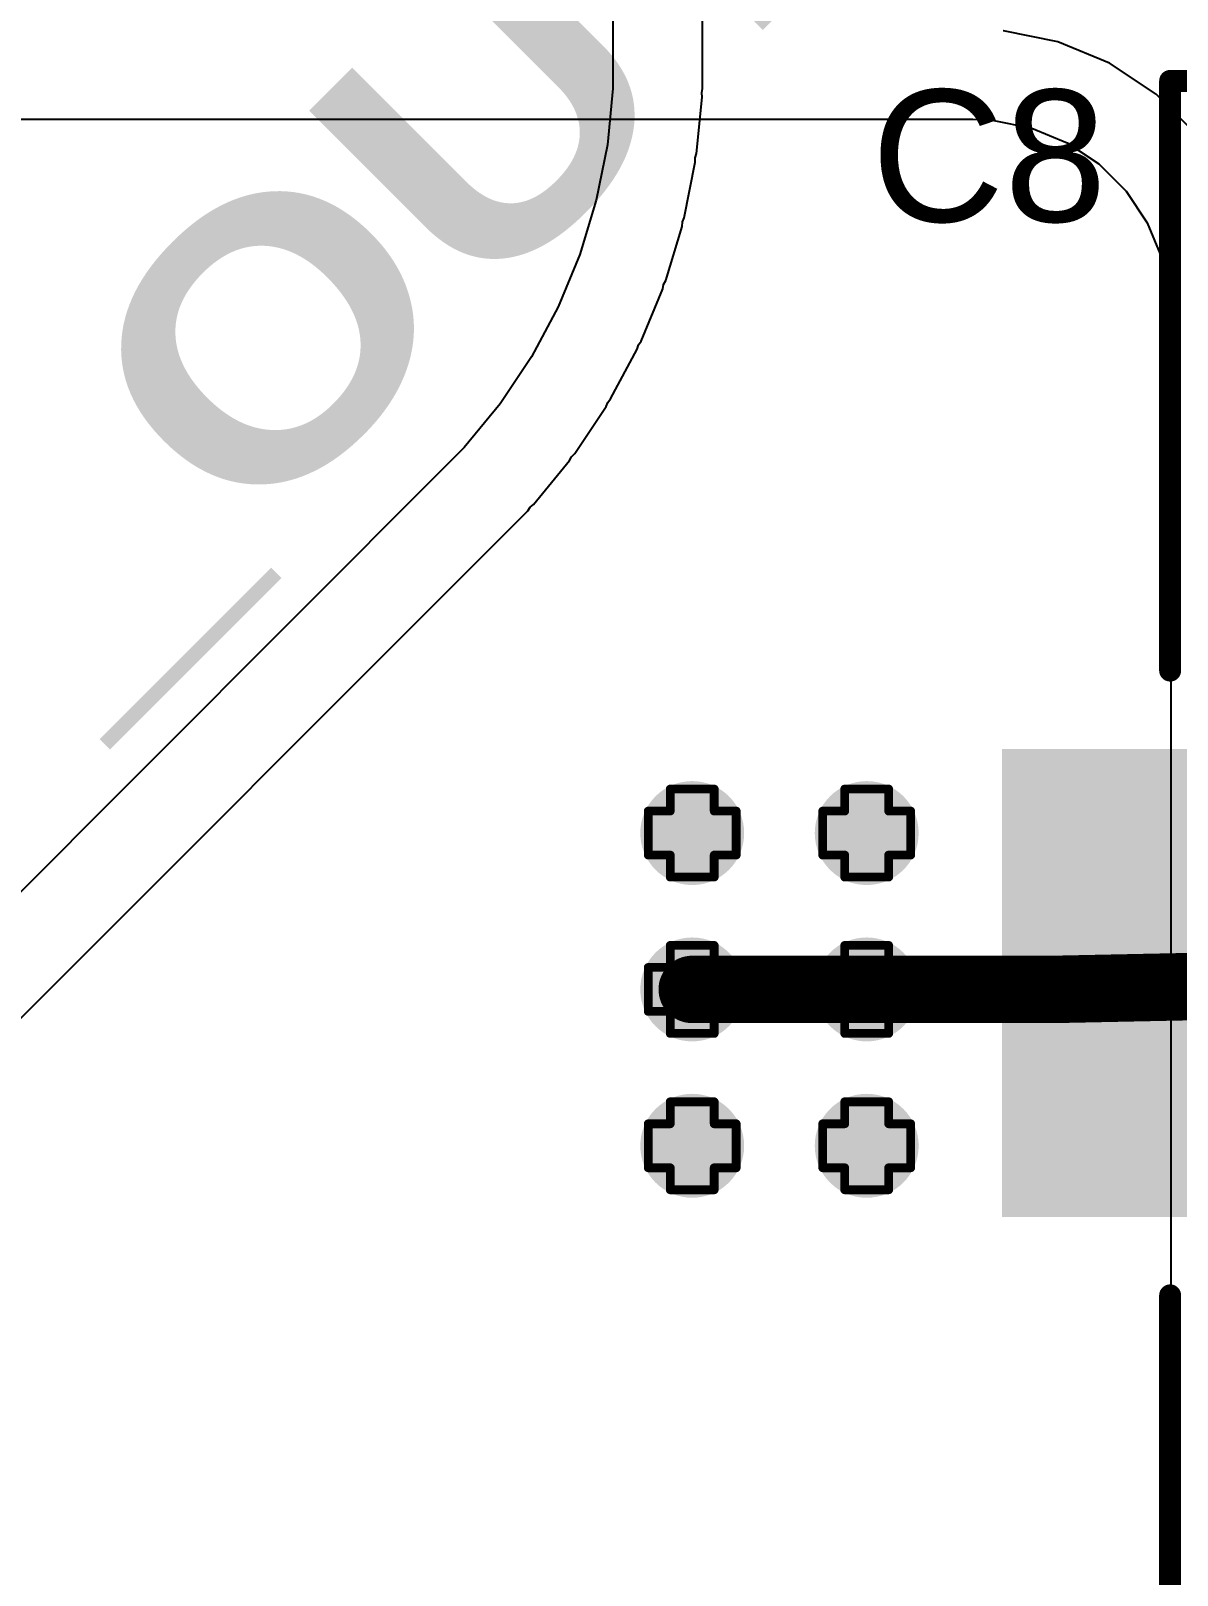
# Model space of a CAD drawing. Header units: inches. Extents: x -18 to 202, y -11 to 119.
# Drawn here: x 14.35 to 20.97, y 7.55 to 16.47 of the extents above; entities that cross this region are included whole.
import ezdxf

# ---------------------------------------------------------------- set-up
doc = ezdxf.new("R2010")
doc.units = ezdxf.units.IN
for name, color, linetype in [('Board Outline', 216, 'Continuous'), ('Bottom Layer', 5, 'Continuous'), ('Drill Drawing', 1, 'Continuous'), ('Ground', 16, 'Continuous'), ('Power', 76, 'Continuous'), ('Top Layer', 1, 'Continuous'), ('Top Overlay', 2, 'Continuous'), ('Top Paste', 8, 'Continuous'), ('Top Solder', 216, 'Continuous'), ('Via Holes', 16, 'Continuous')]:
    doc.layers.add(name, color=color, linetype=linetype)
doc.styles.add('Arial', font='', dxfattribs={"height": 0.2})
doc.styles.add('Arial Black_Bold', font='', dxfattribs={"height": 0.2})
doc.styles.get('Arial').set_extended_font_data('Arial')
doc.styles.get('Arial Black_Bold').set_extended_font_data('Arial Black', bold=True)

# ---------------------------------------------------------------- blocks, each defined once
blk = doc.blocks.new('UWD_470_F_10__D___101')
at = {"layer": 'Top Layer'}
blk.add_hatch(color=1, dxfattribs=at).paths.add_polyline_path([(2, 1.25), (6, 1.25), (6, -1.25), (2, -1.25)])
at = {"layer": 'Top Paste'}
blk.add_hatch(color=8, dxfattribs=at).paths.add_polyline_path([(2, 1.25), (6, 1.25), (6, -1.25), (2, -1.25)])
at = {"layer": 'Top Solder'}
blk.add_hatch(color=216, dxfattribs=at).paths.add_polyline_path([(1.8984, 1.3516), (6.1016, 1.3516), (6.1016, -1.3516), (1.8984, -1.3516)])
at = {"layer": 'Top Overlay'}
for points in [[(5.1308, 5.207, 0.127, 0.127, 0), (5.1308, 1.8034, 0.127, 0.127, 0)], [(5.1308, -1.8034, 0.127, 0.127, 0), (5.1308, -5.207, 0.127, 0.127, 0)], [(5.1308, -5.207, 0.127, 0.127, 0), (-3.6068, -5.207, 0.127, 0.127, 0)]]:
    blk.add_lwpolyline(points, format="xyseb", dxfattribs=at)
for points in [[(5.0991, 1.8034, 0.0635, 0.0635, 1), (5.1626, 1.8034, 0.0635, 0.0635, 1)], [(5.0991, -1.8034, 0.0635, 0.0635, 1), (5.1626, -1.8034, 0.0635, 0.0635, 1)], [(5.0991, -5.207, 0.0635, 0.0635, 1), (5.1626, -5.207, 0.0635, 0.0635, 1)], [(5.0991, -5.207, 0.0635, 0.0635, 1), (5.1626, -5.207, 0.0635, 0.0635, 1)]]:
    blk.add_lwpolyline(points, format="xyseb", close=True, dxfattribs=at)

msp = doc.modelspace()

# ---------------------------------------------------------------- hatches: boundary and pattern name
at = {"layer": 'Bottom Layer'}
h = msp.add_hatch(color=5, dxfattribs=at)
edge = h.paths.add_edge_path()
edge.add_arc((18.1692, 11.8382), 0.3, 0, 360)
h = msp.add_hatch(color=5, dxfattribs=at)
edge = h.paths.add_edge_path()
edge.add_arc((19.177, 11.8382), 0.3, 0, 360)
h = msp.add_hatch(color=5, dxfattribs=at)
edge = h.paths.add_edge_path()
edge.add_arc((18.1692, 10.9356), 0.3, 0, 360)
h = msp.add_hatch(color=5, dxfattribs=at)
edge = h.paths.add_edge_path()
edge.add_arc((19.177, 10.9356), 0.3, 0, 360)
h = msp.add_hatch(color=5, dxfattribs=at)
edge = h.paths.add_edge_path()
edge.add_arc((18.1692, 10.033), 0.3, 0, 360)
h = msp.add_hatch(color=5, dxfattribs=at)
edge = h.paths.add_edge_path()
edge.add_arc((19.177, 10.033), 0.3, 0, 360)
at = {"layer": 'Ground'}
h = msp.add_hatch(color=16, dxfattribs=at)
edge = h.paths.add_edge_path()
edge.add_arc((18.1692, 11.8382), 0.3, 0, 360)
h = msp.add_hatch(color=16, dxfattribs=at)
edge = h.paths.add_edge_path()
edge.add_arc((19.177, 11.8382), 0.3, 0, 360)
h = msp.add_hatch(color=16, dxfattribs=at)
edge = h.paths.add_edge_path()
edge.add_arc((18.1692, 10.9356), 0.3, 0, 360)
h = msp.add_hatch(color=16, dxfattribs=at)
edge = h.paths.add_edge_path()
edge.add_arc((19.177, 10.9356), 0.3, 0, 360)
h = msp.add_hatch(color=16, dxfattribs=at)
edge = h.paths.add_edge_path()
edge.add_arc((18.1692, 10.033), 0.3, 0, 360)
h = msp.add_hatch(color=16, dxfattribs=at)
edge = h.paths.add_edge_path()
edge.add_arc((19.177, 10.033), 0.3, 0, 360)
at = {"layer": 'Power'}
h = msp.add_hatch(color=76, dxfattribs=at)
edge = h.paths.add_edge_path()
edge.add_arc((18.1692, 11.8382), 0.3, 0, 360)
h = msp.add_hatch(color=76, dxfattribs=at)
edge = h.paths.add_edge_path()
edge.add_arc((19.177, 11.8382), 0.3, 0, 360)
h = msp.add_hatch(color=76, dxfattribs=at)
edge = h.paths.add_edge_path()
edge.add_arc((18.1692, 10.9356), 0.3, 0, 360)
h = msp.add_hatch(color=76, dxfattribs=at)
edge = h.paths.add_edge_path()
edge.add_arc((19.177, 10.9356), 0.3, 0, 360)
h = msp.add_hatch(color=76, dxfattribs=at)
edge = h.paths.add_edge_path()
edge.add_arc((18.1692, 10.033), 0.3, 0, 360)
h = msp.add_hatch(color=76, dxfattribs=at)
edge = h.paths.add_edge_path()
edge.add_arc((19.177, 10.033), 0.3, 0, 360)
at = {"layer": 'Top Layer'}
h = msp.add_hatch(color=1, dxfattribs=at)
edge = h.paths.add_edge_path()
edge.add_arc((18.1692, 11.8382), 0.3, 0, 360)
h = msp.add_hatch(color=1, dxfattribs=at)
edge = h.paths.add_edge_path()
edge.add_arc((19.177, 11.8382), 0.3, 0, 360)
h = msp.add_hatch(color=1, dxfattribs=at)
edge = h.paths.add_edge_path()
edge.add_arc((18.1692, 10.9356), 0.3, 0, 360)
h = msp.add_hatch(color=1, dxfattribs=at)
edge = h.paths.add_edge_path()
edge.add_arc((19.177, 10.9356), 0.3, 0, 360)
h = msp.add_hatch(color=1, dxfattribs=at)
edge = h.paths.add_edge_path()
edge.add_arc((18.1692, 10.033), 0.3, 0, 360)
h = msp.add_hatch(color=1, dxfattribs=at)
edge = h.paths.add_edge_path()
edge.add_arc((19.177, 10.033), 0.3, 0, 360)
at = {"layer": 'Via Holes'}
h = msp.add_hatch(color=7, dxfattribs=at)
edge = h.paths.add_edge_path()
edge.add_arc((18.1692, 11.8382), 0.15, 0, 360)
h = msp.add_hatch(color=7, dxfattribs=at)
edge = h.paths.add_edge_path()
edge.add_arc((19.177, 11.8382), 0.15, 0, 360)
h = msp.add_hatch(color=7, dxfattribs=at)
edge = h.paths.add_edge_path()
edge.add_arc((18.1692, 10.9356), 0.15, 0, 360)
h = msp.add_hatch(color=7, dxfattribs=at)
edge = h.paths.add_edge_path()
edge.add_arc((19.177, 10.9356), 0.15, 0, 360)
h = msp.add_hatch(color=7, dxfattribs=at)
edge = h.paths.add_edge_path()
edge.add_arc((18.1692, 10.033), 0.15, 0, 360)
h = msp.add_hatch(color=7, dxfattribs=at)
edge = h.paths.add_edge_path()
edge.add_arc((19.177, 10.033), 0.15, 0, 360)

# ---------------------------------------------------------------- linework, layer by layer
at = {"layer": 'Board Outline'}
msp.add_lwpolyline([(44.2299, 62.3099, 0.254, 0.254, -3.535496), (7.5647, 62.2891, 0.254, 0.254, 0)], format="xyseb", dxfattribs=at)
at = {"layer": 'Bottom Layer'}
for p, q in [((17.7109, 23.7266), (17.7109, 16.2996)), ((18.2288, 16.2996), (18.2288, 23.7266)), ((17.7109, 16.2996), (17.7109, 16.2996)), ((17.7109, 16.2996), (17.7109, 16.1362)), ((18.2288, 16.2995), (18.2288, 16.2996)), ((18.2288, 16.1362), (18.2288, 16.2995)), ((17.7109, 16.1362), (17.6789, 15.8111)), ((18.2238, 16.111), (18.2288, 16.1362)), ((18.1943, 15.7604), (18.2263, 16.0855)), ((18.2263, 16.0855), (18.2238, 16.111)), ((17.6789, 15.8111), (17.6151, 15.4907)), ((18.1231, 15.3897), (18.1869, 15.7101)), ((18.1869, 15.7358), (18.1943, 15.7604)), ((18.1869, 15.7101), (18.1869, 15.7358)), ((17.6151, 15.4907), (17.5203, 15.1781)), ((18.016, 15.0278), (18.1108, 15.3404)), ((18.1108, 15.3404), (18.1133, 15.3659)), ((18.1133, 15.3659), (18.1231, 15.3897)), ((17.5203, 15.1781), (17.3953, 14.8763)), ((17.8738, 14.6781), (17.9988, 14.9799)), ((17.9988, 14.9799), (18.0038, 15.0051)), ((18.0038, 15.0051), (18.016, 15.0278)), ((17.3953, 14.8763), (17.2413, 14.5882)), ((17.6981, 14.344), (17.8521, 14.6321)), ((17.8521, 14.6321), (17.8595, 14.6567)), ((17.8595, 14.6567), (17.8738, 14.6781)), ((17.2413, 14.5882), (17.0598, 14.3166)), ((17.0598, 14.3166), (16.8526, 14.0641)), ((17.4905, 14.0288), (17.672, 14.3005)), ((17.672, 14.3005), (17.6818, 14.3242)), ((17.6818, 14.3242), (17.6981, 14.344)), ((16.8526, 14.0641), (16.7371, 13.9486)), ((17.4602, 13.988), (17.4723, 14.0107)), ((17.4723, 14.0107), (17.4905, 14.0288)), ((16.7371, 13.9486), (12.2582, 9.4697)), ((17.253, 13.7355), (17.4602, 13.988)), ((17.2331, 13.7192), (17.253, 13.7355)), ((17.1033, 13.5823), (17.2188, 13.6978)), ((17.2188, 13.6978), (17.2331, 13.7192)), ((12.6245, 9.1035), (17.1033, 13.5823))]:
    msp.add_line(p, q, dxfattribs=at)
at = {"layer": 'Drill Drawing'}
for points in [[(18.0422, 11.9652, 0.0508, 0.0508, 0), (18.0422, 12.0922, 0.0508, 0.0508, 0)], [(18.0422, 12.0922, 0.0508, 0.0508, 0), (18.2962, 12.0922, 0.0508, 0.0508, 0)], [(18.2962, 11.9652, 0.0508, 0.0508, 0), (18.2962, 12.0922, 0.0508, 0.0508, 0)], [(19.05, 11.9652, 0.0508, 0.0508, 0), (19.05, 12.0922, 0.0508, 0.0508, 0)], [(19.05, 12.0922, 0.0508, 0.0508, 0), (19.304, 12.0922, 0.0508, 0.0508, 0)], [(19.304, 11.9652, 0.0508, 0.0508, 0), (19.304, 12.0922, 0.0508, 0.0508, 0)], [(17.9152, 11.7112, 0.0508, 0.0508, 0), (17.9152, 11.9652, 0.0508, 0.0508, 0)], [(17.9152, 11.9652, 0.0508, 0.0508, 0), (18.0422, 11.9652, 0.0508, 0.0508, 0)], [(18.2962, 11.9652, 0.0508, 0.0508, 0), (18.4232, 11.9652, 0.0508, 0.0508, 0)], [(18.4232, 11.7112, 0.0508, 0.0508, 0), (18.4232, 11.9652, 0.0508, 0.0508, 0)], [(18.923, 11.7112, 0.0508, 0.0508, 0), (18.923, 11.9652, 0.0508, 0.0508, 0)], [(18.923, 11.9652, 0.0508, 0.0508, 0), (19.05, 11.9652, 0.0508, 0.0508, 0)], [(19.304, 11.9652, 0.0508, 0.0508, 0), (19.431, 11.9652, 0.0508, 0.0508, 0)], [(19.431, 11.7112, 0.0508, 0.0508, 0), (19.431, 11.9652, 0.0508, 0.0508, 0)], [(17.9152, 11.7112, 0.0508, 0.0508, 0), (18.0422, 11.7112, 0.0508, 0.0508, 0)], [(18.0422, 11.5842, 0.0508, 0.0508, 0), (18.0422, 11.7112, 0.0508, 0.0508, 0)], [(18.2962, 11.7112, 0.0508, 0.0508, 0), (18.4232, 11.7112, 0.0508, 0.0508, 0)], [(18.2962, 11.5842, 0.0508, 0.0508, 0), (18.2962, 11.7112, 0.0508, 0.0508, 0)], [(18.923, 11.7112, 0.0508, 0.0508, 0), (19.05, 11.7112, 0.0508, 0.0508, 0)], [(19.05, 11.5842, 0.0508, 0.0508, 0), (19.05, 11.7112, 0.0508, 0.0508, 0)], [(19.304, 11.7112, 0.0508, 0.0508, 0), (19.431, 11.7112, 0.0508, 0.0508, 0)], [(19.304, 11.5842, 0.0508, 0.0508, 0), (19.304, 11.7112, 0.0508, 0.0508, 0)], [(18.0422, 11.5842, 0.0508, 0.0508, 0), (18.2962, 11.5842, 0.0508, 0.0508, 0)], [(19.05, 11.5842, 0.0508, 0.0508, 0), (19.304, 11.5842, 0.0508, 0.0508, 0)], [(18.0422, 11.0626, 0.0508, 0.0508, 0), (18.0422, 11.1896, 0.0508, 0.0508, 0)], [(18.0422, 11.1896, 0.0508, 0.0508, 0), (18.2962, 11.1896, 0.0508, 0.0508, 0)], [(18.2962, 11.0626, 0.0508, 0.0508, 0), (18.2962, 11.1896, 0.0508, 0.0508, 0)], [(19.05, 11.0626, 0.0508, 0.0508, 0), (19.05, 11.1896, 0.0508, 0.0508, 0)], [(19.05, 11.1896, 0.0508, 0.0508, 0), (19.304, 11.1896, 0.0508, 0.0508, 0)], [(19.304, 11.0626, 0.0508, 0.0508, 0), (19.304, 11.1896, 0.0508, 0.0508, 0)], [(17.9152, 10.8086, 0.0508, 0.0508, 0), (17.9152, 11.0626, 0.0508, 0.0508, 0)], [(17.9152, 11.0626, 0.0508, 0.0508, 0), (18.0422, 11.0626, 0.0508, 0.0508, 0)], [(18.2962, 11.0626, 0.0508, 0.0508, 0), (18.4232, 11.0626, 0.0508, 0.0508, 0)], [(18.4232, 10.8086, 0.0508, 0.0508, 0), (18.4232, 11.0626, 0.0508, 0.0508, 0)], [(18.923, 10.8086, 0.0508, 0.0508, 0), (18.923, 11.0626, 0.0508, 0.0508, 0)], [(18.923, 11.0626, 0.0508, 0.0508, 0), (19.05, 11.0626, 0.0508, 0.0508, 0)], [(19.304, 11.0626, 0.0508, 0.0508, 0), (19.431, 11.0626, 0.0508, 0.0508, 0)], [(19.431, 10.8086, 0.0508, 0.0508, 0), (19.431, 11.0626, 0.0508, 0.0508, 0)], [(17.9152, 10.8086, 0.0508, 0.0508, 0), (18.0422, 10.8086, 0.0508, 0.0508, 0)], [(18.0422, 10.6816, 0.0508, 0.0508, 0), (18.0422, 10.8086, 0.0508, 0.0508, 0)], [(18.2962, 10.8086, 0.0508, 0.0508, 0), (18.4232, 10.8086, 0.0508, 0.0508, 0)], [(18.2962, 10.6816, 0.0508, 0.0508, 0), (18.2962, 10.8086, 0.0508, 0.0508, 0)], [(18.923, 10.8086, 0.0508, 0.0508, 0), (19.05, 10.8086, 0.0508, 0.0508, 0)], [(19.05, 10.6816, 0.0508, 0.0508, 0), (19.05, 10.8086, 0.0508, 0.0508, 0)], [(19.304, 10.8086, 0.0508, 0.0508, 0), (19.431, 10.8086, 0.0508, 0.0508, 0)], [(19.304, 10.6816, 0.0508, 0.0508, 0), (19.304, 10.8086, 0.0508, 0.0508, 0)], [(18.0422, 10.6816, 0.0508, 0.0508, 0), (18.2962, 10.6816, 0.0508, 0.0508, 0)], [(19.05, 10.6816, 0.0508, 0.0508, 0), (19.304, 10.6816, 0.0508, 0.0508, 0)], [(18.0422, 10.16, 0.0508, 0.0508, 0), (18.0422, 10.287, 0.0508, 0.0508, 0)], [(18.0422, 10.287, 0.0508, 0.0508, 0), (18.2962, 10.287, 0.0508, 0.0508, 0)], [(18.2962, 10.16, 0.0508, 0.0508, 0), (18.2962, 10.287, 0.0508, 0.0508, 0)], [(19.05, 10.16, 0.0508, 0.0508, 0), (19.05, 10.287, 0.0508, 0.0508, 0)], [(19.05, 10.287, 0.0508, 0.0508, 0), (19.304, 10.287, 0.0508, 0.0508, 0)], [(19.304, 10.16, 0.0508, 0.0508, 0), (19.304, 10.287, 0.0508, 0.0508, 0)], [(17.9152, 9.906, 0.0508, 0.0508, 0), (17.9152, 10.16, 0.0508, 0.0508, 0)], [(17.9152, 10.16, 0.0508, 0.0508, 0), (18.0422, 10.16, 0.0508, 0.0508, 0)], [(18.2962, 10.16, 0.0508, 0.0508, 0), (18.4232, 10.16, 0.0508, 0.0508, 0)], [(18.4232, 9.906, 0.0508, 0.0508, 0), (18.4232, 10.16, 0.0508, 0.0508, 0)], [(18.923, 9.906, 0.0508, 0.0508, 0), (18.923, 10.16, 0.0508, 0.0508, 0)], [(18.923, 10.16, 0.0508, 0.0508, 0), (19.05, 10.16, 0.0508, 0.0508, 0)], [(19.304, 10.16, 0.0508, 0.0508, 0), (19.431, 10.16, 0.0508, 0.0508, 0)], [(19.431, 9.906, 0.0508, 0.0508, 0), (19.431, 10.16, 0.0508, 0.0508, 0)], [(17.9152, 9.906, 0.0508, 0.0508, 0), (18.0422, 9.906, 0.0508, 0.0508, 0)], [(18.0422, 9.779, 0.0508, 0.0508, 0), (18.0422, 9.906, 0.0508, 0.0508, 0)], [(18.2962, 9.906, 0.0508, 0.0508, 0), (18.4232, 9.906, 0.0508, 0.0508, 0)], [(18.2962, 9.779, 0.0508, 0.0508, 0), (18.2962, 9.906, 0.0508, 0.0508, 0)], [(18.923, 9.906, 0.0508, 0.0508, 0), (19.05, 9.906, 0.0508, 0.0508, 0)], [(19.05, 9.779, 0.0508, 0.0508, 0), (19.05, 9.906, 0.0508, 0.0508, 0)], [(19.304, 9.906, 0.0508, 0.0508, 0), (19.431, 9.906, 0.0508, 0.0508, 0)], [(19.304, 9.779, 0.0508, 0.0508, 0), (19.304, 9.906, 0.0508, 0.0508, 0)], [(18.0422, 9.779, 0.0508, 0.0508, 0), (18.2962, 9.779, 0.0508, 0.0508, 0)], [(19.05, 9.779, 0.0508, 0.0508, 0), (19.304, 9.779, 0.0508, 0.0508, 0)]]:
    msp.add_lwpolyline(points, format="xyseb", dxfattribs=at)
for points in [[(18.0295, 12.0922, 0.0254, 0.0254, 1), (18.0549, 12.0922, 0.0254, 0.0254, 1)], [(18.0295, 12.0922, 0.0254, 0.0254, 1), (18.0549, 12.0922, 0.0254, 0.0254, 1)], [(18.2835, 12.0922, 0.0254, 0.0254, 1), (18.3089, 12.0922, 0.0254, 0.0254, 1)], [(18.2835, 12.0922, 0.0254, 0.0254, 1), (18.3089, 12.0922, 0.0254, 0.0254, 1)], [(19.0373, 12.0922, 0.0254, 0.0254, 1), (19.0627, 12.0922, 0.0254, 0.0254, 1)], [(19.0373, 12.0922, 0.0254, 0.0254, 1), (19.0627, 12.0922, 0.0254, 0.0254, 1)], [(19.2913, 12.0922, 0.0254, 0.0254, 1), (19.3167, 12.0922, 0.0254, 0.0254, 1)], [(19.2913, 12.0922, 0.0254, 0.0254, 1), (19.3167, 12.0922, 0.0254, 0.0254, 1)], [(17.9025, 11.9652, 0.0254, 0.0254, 1), (17.9279, 11.9652, 0.0254, 0.0254, 1)], [(17.9025, 11.9652, 0.0254, 0.0254, 1), (17.9279, 11.9652, 0.0254, 0.0254, 1)], [(18.0295, 11.9652, 0.0254, 0.0254, 1), (18.0549, 11.9652, 0.0254, 0.0254, 1)], [(18.0295, 11.9652, 0.0254, 0.0254, 1), (18.0549, 11.9652, 0.0254, 0.0254, 1)], [(18.2835, 11.9652, 0.0254, 0.0254, 1), (18.3089, 11.9652, 0.0254, 0.0254, 1)], [(18.2835, 11.9652, 0.0254, 0.0254, 1), (18.3089, 11.9652, 0.0254, 0.0254, 1)], [(18.4105, 11.9652, 0.0254, 0.0254, 1), (18.4359, 11.9652, 0.0254, 0.0254, 1)], [(18.4105, 11.9652, 0.0254, 0.0254, 1), (18.4359, 11.9652, 0.0254, 0.0254, 1)], [(18.9103, 11.9652, 0.0254, 0.0254, 1), (18.9357, 11.9652, 0.0254, 0.0254, 1)], [(18.9103, 11.9652, 0.0254, 0.0254, 1), (18.9357, 11.9652, 0.0254, 0.0254, 1)], [(19.0373, 11.9652, 0.0254, 0.0254, 1), (19.0627, 11.9652, 0.0254, 0.0254, 1)], [(19.0373, 11.9652, 0.0254, 0.0254, 1), (19.0627, 11.9652, 0.0254, 0.0254, 1)], [(19.2913, 11.9652, 0.0254, 0.0254, 1), (19.3167, 11.9652, 0.0254, 0.0254, 1)], [(19.2913, 11.9652, 0.0254, 0.0254, 1), (19.3167, 11.9652, 0.0254, 0.0254, 1)], [(19.4183, 11.9652, 0.0254, 0.0254, 1), (19.4437, 11.9652, 0.0254, 0.0254, 1)], [(19.4183, 11.9652, 0.0254, 0.0254, 1), (19.4437, 11.9652, 0.0254, 0.0254, 1)], [(17.9025, 11.7112, 0.0254, 0.0254, 1), (17.9279, 11.7112, 0.0254, 0.0254, 1)], [(17.9025, 11.7112, 0.0254, 0.0254, 1), (17.9279, 11.7112, 0.0254, 0.0254, 1)], [(18.0295, 11.7112, 0.0254, 0.0254, 1), (18.0549, 11.7112, 0.0254, 0.0254, 1)], [(18.0295, 11.7112, 0.0254, 0.0254, 1), (18.0549, 11.7112, 0.0254, 0.0254, 1)], [(18.2835, 11.7112, 0.0254, 0.0254, 1), (18.3089, 11.7112, 0.0254, 0.0254, 1)], [(18.2835, 11.7112, 0.0254, 0.0254, 1), (18.3089, 11.7112, 0.0254, 0.0254, 1)], [(18.4105, 11.7112, 0.0254, 0.0254, 1), (18.4359, 11.7112, 0.0254, 0.0254, 1)], [(18.4105, 11.7112, 0.0254, 0.0254, 1), (18.4359, 11.7112, 0.0254, 0.0254, 1)], [(18.9103, 11.7112, 0.0254, 0.0254, 1), (18.9357, 11.7112, 0.0254, 0.0254, 1)], [(18.9103, 11.7112, 0.0254, 0.0254, 1), (18.9357, 11.7112, 0.0254, 0.0254, 1)], [(19.0373, 11.7112, 0.0254, 0.0254, 1), (19.0627, 11.7112, 0.0254, 0.0254, 1)], [(19.0373, 11.7112, 0.0254, 0.0254, 1), (19.0627, 11.7112, 0.0254, 0.0254, 1)], [(19.2913, 11.7112, 0.0254, 0.0254, 1), (19.3167, 11.7112, 0.0254, 0.0254, 1)], [(19.2913, 11.7112, 0.0254, 0.0254, 1), (19.3167, 11.7112, 0.0254, 0.0254, 1)], [(19.4183, 11.7112, 0.0254, 0.0254, 1), (19.4437, 11.7112, 0.0254, 0.0254, 1)], [(19.4183, 11.7112, 0.0254, 0.0254, 1), (19.4437, 11.7112, 0.0254, 0.0254, 1)], [(18.0295, 11.5842, 0.0254, 0.0254, 1), (18.0549, 11.5842, 0.0254, 0.0254, 1)], [(18.0295, 11.5842, 0.0254, 0.0254, 1), (18.0549, 11.5842, 0.0254, 0.0254, 1)], [(18.2835, 11.5842, 0.0254, 0.0254, 1), (18.3089, 11.5842, 0.0254, 0.0254, 1)], [(18.2835, 11.5842, 0.0254, 0.0254, 1), (18.3089, 11.5842, 0.0254, 0.0254, 1)], [(19.0373, 11.5842, 0.0254, 0.0254, 1), (19.0627, 11.5842, 0.0254, 0.0254, 1)], [(19.0373, 11.5842, 0.0254, 0.0254, 1), (19.0627, 11.5842, 0.0254, 0.0254, 1)], [(19.2913, 11.5842, 0.0254, 0.0254, 1), (19.3167, 11.5842, 0.0254, 0.0254, 1)], [(19.2913, 11.5842, 0.0254, 0.0254, 1), (19.3167, 11.5842, 0.0254, 0.0254, 1)], [(18.0295, 11.1896, 0.0254, 0.0254, 1), (18.0549, 11.1896, 0.0254, 0.0254, 1)], [(18.0295, 11.1896, 0.0254, 0.0254, 1), (18.0549, 11.1896, 0.0254, 0.0254, 1)], [(18.2835, 11.1896, 0.0254, 0.0254, 1), (18.3089, 11.1896, 0.0254, 0.0254, 1)], [(18.2835, 11.1896, 0.0254, 0.0254, 1), (18.3089, 11.1896, 0.0254, 0.0254, 1)], [(19.0373, 11.1896, 0.0254, 0.0254, 1), (19.0627, 11.1896, 0.0254, 0.0254, 1)], [(19.0373, 11.1896, 0.0254, 0.0254, 1), (19.0627, 11.1896, 0.0254, 0.0254, 1)], [(19.2913, 11.1896, 0.0254, 0.0254, 1), (19.3167, 11.1896, 0.0254, 0.0254, 1)], [(19.2913, 11.1896, 0.0254, 0.0254, 1), (19.3167, 11.1896, 0.0254, 0.0254, 1)], [(17.9025, 11.0626, 0.0254, 0.0254, 1), (17.9279, 11.0626, 0.0254, 0.0254, 1)], [(17.9025, 11.0626, 0.0254, 0.0254, 1), (17.9279, 11.0626, 0.0254, 0.0254, 1)], [(18.0295, 11.0626, 0.0254, 0.0254, 1), (18.0549, 11.0626, 0.0254, 0.0254, 1)], [(18.0295, 11.0626, 0.0254, 0.0254, 1), (18.0549, 11.0626, 0.0254, 0.0254, 1)], [(18.2835, 11.0626, 0.0254, 0.0254, 1), (18.3089, 11.0626, 0.0254, 0.0254, 1)], [(18.2835, 11.0626, 0.0254, 0.0254, 1), (18.3089, 11.0626, 0.0254, 0.0254, 1)], [(18.4105, 11.0626, 0.0254, 0.0254, 1), (18.4359, 11.0626, 0.0254, 0.0254, 1)], [(18.4105, 11.0626, 0.0254, 0.0254, 1), (18.4359, 11.0626, 0.0254, 0.0254, 1)], [(18.9103, 11.0626, 0.0254, 0.0254, 1), (18.9357, 11.0626, 0.0254, 0.0254, 1)], [(18.9103, 11.0626, 0.0254, 0.0254, 1), (18.9357, 11.0626, 0.0254, 0.0254, 1)], [(19.0373, 11.0626, 0.0254, 0.0254, 1), (19.0627, 11.0626, 0.0254, 0.0254, 1)], [(19.0373, 11.0626, 0.0254, 0.0254, 1), (19.0627, 11.0626, 0.0254, 0.0254, 1)], [(19.2913, 11.0626, 0.0254, 0.0254, 1), (19.3167, 11.0626, 0.0254, 0.0254, 1)], [(19.2913, 11.0626, 0.0254, 0.0254, 1), (19.3167, 11.0626, 0.0254, 0.0254, 1)], [(19.4183, 11.0626, 0.0254, 0.0254, 1), (19.4437, 11.0626, 0.0254, 0.0254, 1)], [(19.4183, 11.0626, 0.0254, 0.0254, 1), (19.4437, 11.0626, 0.0254, 0.0254, 1)], [(17.9025, 10.8086, 0.0254, 0.0254, 1), (17.9279, 10.8086, 0.0254, 0.0254, 1)], [(17.9025, 10.8086, 0.0254, 0.0254, 1), (17.9279, 10.8086, 0.0254, 0.0254, 1)], [(18.0295, 10.8086, 0.0254, 0.0254, 1), (18.0549, 10.8086, 0.0254, 0.0254, 1)], [(18.0295, 10.8086, 0.0254, 0.0254, 1), (18.0549, 10.8086, 0.0254, 0.0254, 1)], [(18.2835, 10.8086, 0.0254, 0.0254, 1), (18.3089, 10.8086, 0.0254, 0.0254, 1)], [(18.2835, 10.8086, 0.0254, 0.0254, 1), (18.3089, 10.8086, 0.0254, 0.0254, 1)], [(18.4105, 10.8086, 0.0254, 0.0254, 1), (18.4359, 10.8086, 0.0254, 0.0254, 1)], [(18.4105, 10.8086, 0.0254, 0.0254, 1), (18.4359, 10.8086, 0.0254, 0.0254, 1)], [(18.9103, 10.8086, 0.0254, 0.0254, 1), (18.9357, 10.8086, 0.0254, 0.0254, 1)], [(18.9103, 10.8086, 0.0254, 0.0254, 1), (18.9357, 10.8086, 0.0254, 0.0254, 1)], [(19.0373, 10.8086, 0.0254, 0.0254, 1), (19.0627, 10.8086, 0.0254, 0.0254, 1)], [(19.0373, 10.8086, 0.0254, 0.0254, 1), (19.0627, 10.8086, 0.0254, 0.0254, 1)], [(19.2913, 10.8086, 0.0254, 0.0254, 1), (19.3167, 10.8086, 0.0254, 0.0254, 1)], [(19.2913, 10.8086, 0.0254, 0.0254, 1), (19.3167, 10.8086, 0.0254, 0.0254, 1)], [(19.4183, 10.8086, 0.0254, 0.0254, 1), (19.4437, 10.8086, 0.0254, 0.0254, 1)], [(19.4183, 10.8086, 0.0254, 0.0254, 1), (19.4437, 10.8086, 0.0254, 0.0254, 1)], [(18.0295, 10.6816, 0.0254, 0.0254, 1), (18.0549, 10.6816, 0.0254, 0.0254, 1)], [(18.0295, 10.6816, 0.0254, 0.0254, 1), (18.0549, 10.6816, 0.0254, 0.0254, 1)], [(18.2835, 10.6816, 0.0254, 0.0254, 1), (18.3089, 10.6816, 0.0254, 0.0254, 1)], [(18.2835, 10.6816, 0.0254, 0.0254, 1), (18.3089, 10.6816, 0.0254, 0.0254, 1)], [(19.0373, 10.6816, 0.0254, 0.0254, 1), (19.0627, 10.6816, 0.0254, 0.0254, 1)], [(19.0373, 10.6816, 0.0254, 0.0254, 1), (19.0627, 10.6816, 0.0254, 0.0254, 1)], [(19.2913, 10.6816, 0.0254, 0.0254, 1), (19.3167, 10.6816, 0.0254, 0.0254, 1)], [(19.2913, 10.6816, 0.0254, 0.0254, 1), (19.3167, 10.6816, 0.0254, 0.0254, 1)], [(18.0295, 10.287, 0.0254, 0.0254, 1), (18.0549, 10.287, 0.0254, 0.0254, 1)], [(18.0295, 10.287, 0.0254, 0.0254, 1), (18.0549, 10.287, 0.0254, 0.0254, 1)], [(18.2835, 10.287, 0.0254, 0.0254, 1), (18.3089, 10.287, 0.0254, 0.0254, 1)], [(18.2835, 10.287, 0.0254, 0.0254, 1), (18.3089, 10.287, 0.0254, 0.0254, 1)], [(19.0373, 10.287, 0.0254, 0.0254, 1), (19.0627, 10.287, 0.0254, 0.0254, 1)], [(19.0373, 10.287, 0.0254, 0.0254, 1), (19.0627, 10.287, 0.0254, 0.0254, 1)], [(19.2913, 10.287, 0.0254, 0.0254, 1), (19.3167, 10.287, 0.0254, 0.0254, 1)], [(19.2913, 10.287, 0.0254, 0.0254, 1), (19.3167, 10.287, 0.0254, 0.0254, 1)], [(17.9025, 10.16, 0.0254, 0.0254, 1), (17.9279, 10.16, 0.0254, 0.0254, 1)], [(17.9025, 10.16, 0.0254, 0.0254, 1), (17.9279, 10.16, 0.0254, 0.0254, 1)], [(18.0295, 10.16, 0.0254, 0.0254, 1), (18.0549, 10.16, 0.0254, 0.0254, 1)], [(18.0295, 10.16, 0.0254, 0.0254, 1), (18.0549, 10.16, 0.0254, 0.0254, 1)], [(18.2835, 10.16, 0.0254, 0.0254, 1), (18.3089, 10.16, 0.0254, 0.0254, 1)], [(18.2835, 10.16, 0.0254, 0.0254, 1), (18.3089, 10.16, 0.0254, 0.0254, 1)], [(18.4105, 10.16, 0.0254, 0.0254, 1), (18.4359, 10.16, 0.0254, 0.0254, 1)], [(18.4105, 10.16, 0.0254, 0.0254, 1), (18.4359, 10.16, 0.0254, 0.0254, 1)], [(18.9103, 10.16, 0.0254, 0.0254, 1), (18.9357, 10.16, 0.0254, 0.0254, 1)], [(18.9103, 10.16, 0.0254, 0.0254, 1), (18.9357, 10.16, 0.0254, 0.0254, 1)], [(19.0373, 10.16, 0.0254, 0.0254, 1), (19.0627, 10.16, 0.0254, 0.0254, 1)], [(19.0373, 10.16, 0.0254, 0.0254, 1), (19.0627, 10.16, 0.0254, 0.0254, 1)], [(19.2913, 10.16, 0.0254, 0.0254, 1), (19.3167, 10.16, 0.0254, 0.0254, 1)], [(19.2913, 10.16, 0.0254, 0.0254, 1), (19.3167, 10.16, 0.0254, 0.0254, 1)], [(19.4183, 10.16, 0.0254, 0.0254, 1), (19.4437, 10.16, 0.0254, 0.0254, 1)], [(19.4183, 10.16, 0.0254, 0.0254, 1), (19.4437, 10.16, 0.0254, 0.0254, 1)], [(17.9025, 9.906, 0.0254, 0.0254, 1), (17.9279, 9.906, 0.0254, 0.0254, 1)], [(17.9025, 9.906, 0.0254, 0.0254, 1), (17.9279, 9.906, 0.0254, 0.0254, 1)], [(18.0295, 9.906, 0.0254, 0.0254, 1), (18.0549, 9.906, 0.0254, 0.0254, 1)], [(18.0295, 9.906, 0.0254, 0.0254, 1), (18.0549, 9.906, 0.0254, 0.0254, 1)], [(18.2835, 9.906, 0.0254, 0.0254, 1), (18.3089, 9.906, 0.0254, 0.0254, 1)], [(18.2835, 9.906, 0.0254, 0.0254, 1), (18.3089, 9.906, 0.0254, 0.0254, 1)], [(18.4105, 9.906, 0.0254, 0.0254, 1), (18.4359, 9.906, 0.0254, 0.0254, 1)], [(18.4105, 9.906, 0.0254, 0.0254, 1), (18.4359, 9.906, 0.0254, 0.0254, 1)], [(18.9103, 9.906, 0.0254, 0.0254, 1), (18.9357, 9.906, 0.0254, 0.0254, 1)], [(18.9103, 9.906, 0.0254, 0.0254, 1), (18.9357, 9.906, 0.0254, 0.0254, 1)], [(19.0373, 9.906, 0.0254, 0.0254, 1), (19.0627, 9.906, 0.0254, 0.0254, 1)], [(19.0373, 9.906, 0.0254, 0.0254, 1), (19.0627, 9.906, 0.0254, 0.0254, 1)], [(19.2913, 9.906, 0.0254, 0.0254, 1), (19.3167, 9.906, 0.0254, 0.0254, 1)], [(19.2913, 9.906, 0.0254, 0.0254, 1), (19.3167, 9.906, 0.0254, 0.0254, 1)], [(19.4183, 9.906, 0.0254, 0.0254, 1), (19.4437, 9.906, 0.0254, 0.0254, 1)], [(19.4183, 9.906, 0.0254, 0.0254, 1), (19.4437, 9.906, 0.0254, 0.0254, 1)], [(18.0295, 9.779, 0.0254, 0.0254, 1), (18.0549, 9.779, 0.0254, 0.0254, 1)], [(18.0295, 9.779, 0.0254, 0.0254, 1), (18.0549, 9.779, 0.0254, 0.0254, 1)], [(18.2835, 9.779, 0.0254, 0.0254, 1), (18.3089, 9.779, 0.0254, 0.0254, 1)], [(18.2835, 9.779, 0.0254, 0.0254, 1), (18.3089, 9.779, 0.0254, 0.0254, 1)], [(19.0373, 9.779, 0.0254, 0.0254, 1), (19.0627, 9.779, 0.0254, 0.0254, 1)], [(19.0373, 9.779, 0.0254, 0.0254, 1), (19.0627, 9.779, 0.0254, 0.0254, 1)], [(19.2913, 9.779, 0.0254, 0.0254, 1), (19.3167, 9.779, 0.0254, 0.0254, 1)], [(19.2913, 9.779, 0.0254, 0.0254, 1), (19.3167, 9.779, 0.0254, 0.0254, 1)]]:
    msp.add_lwpolyline(points, format="xyseb", close=True, dxfattribs=at)
at = {"layer": 'Ground'}
for p, q in [((17.7109, 23.7516), (17.7109, 16.2996)), ((18.2288, 16.2996), (18.2288, 23.7516)), ((17.7109, 16.2996), (17.7109, 16.2996)), ((17.7109, 16.2996), (17.7109, 16.1362)), ((18.2288, 16.2995), (18.2288, 16.2996)), ((18.2288, 16.1362), (18.2288, 16.2995)), ((17.7109, 16.1362), (17.6789, 15.8111)), ((18.2238, 16.111), (18.2288, 16.1362)), ((18.1943, 15.7604), (18.2263, 16.0855)), ((18.2263, 16.0855), (18.2238, 16.111)), ((17.6789, 15.8111), (17.6151, 15.4907)), ((18.1231, 15.3897), (18.1869, 15.7101)), ((18.1869, 15.7358), (18.1943, 15.7604)), ((18.1869, 15.7101), (18.1869, 15.7358)), ((17.6151, 15.4907), (17.5203, 15.1781)), ((18.016, 15.0278), (18.1108, 15.3404)), ((18.1108, 15.3404), (18.1133, 15.3659)), ((18.1133, 15.3659), (18.1231, 15.3897)), ((17.5203, 15.1781), (17.3953, 14.8763)), ((17.8738, 14.6781), (17.9988, 14.9799)), ((17.9988, 14.9799), (18.0038, 15.0051)), ((18.0038, 15.0051), (18.016, 15.0278)), ((17.3953, 14.8763), (17.2413, 14.5882)), ((17.6981, 14.344), (17.8521, 14.6321)), ((17.8521, 14.6321), (17.8595, 14.6567)), ((17.8595, 14.6567), (17.8738, 14.6781)), ((17.2413, 14.5882), (17.0598, 14.3166)), ((17.0598, 14.3166), (16.8526, 14.0641)), ((17.4905, 14.0288), (17.672, 14.3005)), ((17.672, 14.3005), (17.6818, 14.3242)), ((17.6818, 14.3242), (17.6981, 14.344)), ((16.8526, 14.0641), (16.7371, 13.9486)), ((17.4602, 13.988), (17.4723, 14.0107)), ((17.4723, 14.0107), (17.4905, 14.0288)), ((16.7371, 13.9486), (12.2582, 9.4697)), ((17.253, 13.7355), (17.4602, 13.988)), ((17.2331, 13.7192), (17.253, 13.7355)), ((17.1033, 13.5823), (17.2188, 13.6978)), ((17.2188, 13.6978), (17.2331, 13.7192)), ((12.6245, 9.1035), (17.1033, 13.5823))]:
    msp.add_line(p, q, dxfattribs=at)
at = {"layer": 'Power'}
for p, q in [((19.9674, 16.4686), (19.9648, 16.4691)), ((20.2817, 16.4061), (19.9674, 16.4686)), ((20.5801, 16.2825), (20.2817, 16.4061)), ((20.8487, 16.103), (20.5801, 16.2825)), ((21.0772, 15.8746), (20.8487, 16.103)), ((13.1554, 15.9591), (19.7905, 15.9591)), ((19.7905, 15.9591), (19.9012, 15.9537)), ((19.9012, 15.9537), (20.1306, 15.9081)), ((20.1306, 15.9081), (20.3348, 15.8235)), ((20.3348, 15.8235), (20.5186, 15.7007)), ((20.5186, 15.7007), (20.6748, 15.5444)), ((20.6748, 15.5444), (20.7976, 15.3606)), ((20.7976, 15.3606), (20.8822, 15.1565)), ((20.8822, 15.1565), (20.9278, 14.9271)), ((20.9278, 14.9271), (20.9332, 14.8164)), ((20.9332, 14.8164), (20.9332, 6.184))]:
    msp.add_line(p, q, dxfattribs=at)
at = {"layer": 'Top Layer'}
for points in [[(20.2551, 10.9356, 0.3894, 0.3894, 0), (22.0604, 10.9728, 0.3894, 0.3894, 0)], [(18.1692, 10.9356, 0.3894, 0.3894, 0), (19.177, 10.9356, 0.3894, 0.3894, 0)], [(19.177, 10.9356, 0.3894, 0.3894, 0), (20.2551, 10.9356, 0.3894, 0.3894, 0)]]:
    msp.add_lwpolyline(points, format="xyseb", dxfattribs=at)
for points in [[(18.0718, 10.9356, 0.1947, 0.1947, 1), (18.2665, 10.9356, 0.1947, 0.1947, 1)], [(19.0797, 10.9356, 0.1947, 0.1947, 1), (19.2743, 10.9356, 0.1947, 0.1947, 1)], [(19.0797, 10.9356, 0.1947, 0.1947, 1), (19.2743, 10.9356, 0.1947, 0.1947, 1)], [(20.1577, 10.9356, 0.1947, 0.1947, 1), (20.3524, 10.9356, 0.1947, 0.1947, 1)], [(20.1577, 10.9356, 0.1947, 0.1947, 1), (20.3524, 10.9356, 0.1947, 0.1947, 1)]]:
    msp.add_lwpolyline(points, format="xyseb", close=True, dxfattribs=at)

# ---------------------------------------------------------------- block references
at = {"rotation": 180}
msp.add_blockref('UWD_470_F_10__D___101', (26.0604, 10.9728), dxfattribs=at)

# ---------------------------------------------------------------- texts
at = {"layer": 'Top Overlay', "style": 'Arial Black_Bold'}
msp.add_text('AUDIO_OUT', height=1.524, rotation=45, dxfattribs=at).set_placement((9.0808, 6.9772))
at = {"layer": 'Top Overlay', "style": 'Arial'}
msp.add_text('C8', height=0.762, dxfattribs=at).set_placement((19.2026, 15.3671))

doc.saveas('drawing.dxf')
